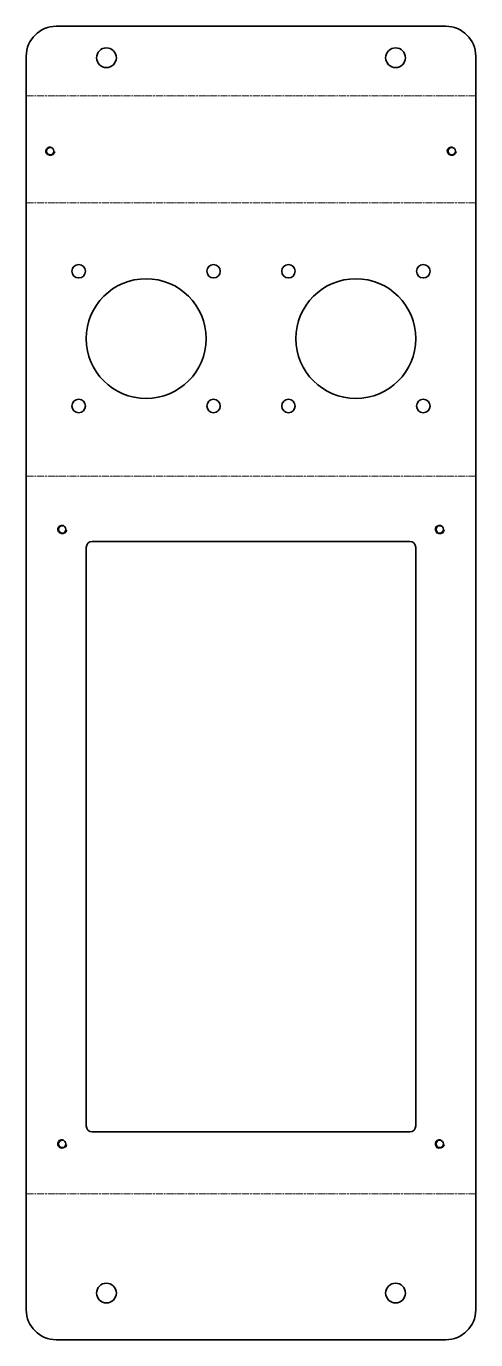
# Model space of a CAD drawing. Header units: inches. Extents: x 0 to 150, y 0 to 439.
import ezdxf

# ---------------------------------------------------------------- set-up
doc = ezdxf.new("R2010")
doc.units = ezdxf.units.IN
doc.header["$MEASUREMENT"] = 0
doc.linetypes.add('Chain', pattern=[13.68, 9.12, -1.14, 2.28, -1.14])
for name, color, linetype, lineweight in [('SIMUMAK Bend Centerline (ISO)', 7, 'Chain', 9), ('SIMUMAK Visible (ISO)', 7, 'Continuous', 35), ('SIMUMAK Visible Narrow (ISO)', 7, 'Continuous', 25)]:
    doc.layers.add(name, color=color, linetype=linetype, lineweight=lineweight)

# ---------------------------------------------------------------- blocks, each defined once
blk = doc.blocks.new('CDR-INJOY-V029-CSPM001_Sheet_CDR-INJOY-V029-CSPM001 (Desplegada)')
at = {"layer": 'SIMUMAK Bend Centerline (ISO)', "ltscale": 0.263158}
for p, q in [((-75, 196.02), (75, 196.02)), ((75, 160.28), (-75, 160.28)), ((75, 69.05), (-75, 69.05)), ((75, -170.54), (-75, -170.54))]:
    blk.add_line(p, q, dxfattribs=at)
at = {"layer": 'SIMUMAK Visible (ISO)'}
for p, q in [((-65, 219.28), (65, 219.28)), ((-75, -209.28), (-75, 209.28)), ((75, 209.28), (75, -209.28)), ((-55, -147.91), (-55, 45.29)), ((-53, 47.29), (53, 47.29)), ((55, 45.29), (55, -147.91)), ((53, -149.91), (-53, -149.91)), ((65, -219.28), (-65, -219.28))]:
    blk.add_line(p, q, dxfattribs=at)
for centre, radius in [((-48.24, 208.78), 3.3), ((48.24, 208.78), 3.3), ((-67, 177.58), 1.23), ((67, 177.58), 1.23), ((-57.5, 137.48), 2.25), ((-12.5, 137.48), 2.25), ((12.5, 137.48), 2.25), ((57.5, 137.48), 2.25), ((-35, 114.98), 20), ((35, 114.98), 20), ((-57.5, 92.48), 2.25), ((-12.5, 92.48), 2.25), ((12.5, 92.48), 2.25), ((57.5, 92.48), 2.25), ((-63, 51.29), 1.23), ((63, 51.29), 1.23), ((-63, -153.91), 1.23), ((63, -153.91), 1.23), ((-48.24, -203.69), 3.3), ((48.24, -203.69), 3.3)]:
    blk.add_circle(centre, radius, dxfattribs=at)
at = {"layer": 'SIMUMAK Visible (ISO)', "extrusion": (0, 0, -1)}
for centre, start, end in [((65, 209.28), 360, 90), ((-65, 209.28), 90, 180), ((65, -209.28), 270, 360), ((-65, -209.28), 180, 270)]:
    blk.add_arc(centre, 10, start, end, dxfattribs=at)
at = {"layer": 'SIMUMAK Visible (ISO)'}
for centre, start, end in [((-53, 45.29), 90, 180), ((53, 45.29), 0, 90), ((-53, -147.91), 180, 270), ((53, -147.91), 270, 0)]:
    blk.add_arc(centre, 2, start, end, dxfattribs=at)
at = {"layer": 'SIMUMAK Visible Narrow (ISO)', "extrusion": (0, 0, -1)}
for centre in [(67, 177.58), (-67, 177.58), (63, 51.29), (-63, 51.29), (63, -153.91), (-63, -153.91)]:
    blk.add_arc(centre, 1.5, 190, 100, dxfattribs=at)

msp = doc.modelspace()

# ---------------------------------------------------------------- block references
msp.add_blockref('CDR-INJOY-V029-CSPM001_Sheet_CDR-INJOY-V029-CSPM001 (Desplegada)', (75, 219.28))

doc.saveas('drawing.dxf')
